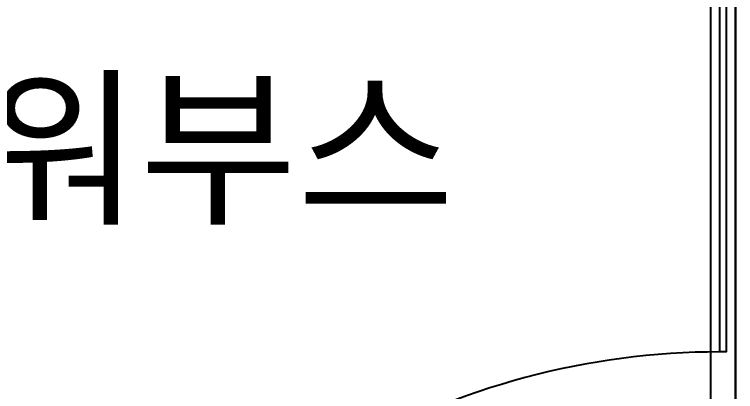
# Model space of a CAD drawing. Header units: millimetres. Extents: x 346859 to 753976, y -86090 to 5333.
# Drawn here: x 406470 to 407045, y -20934 to -20634 of the extents above; entities that cross this region are included whole.
import ezdxf

# ---------------------------------------------------------------- set-up
doc = ezdxf.new("R2010")
doc.units = ezdxf.units.MM
doc.header["$LTSCALE"] = 60
for name, color, linetype in [('0-ELC TEXT', 7, 'Continuous'), ('3.기호.계단선', 30, 'Continuous'), ('CO-BATH', 6, 'Continuous')]:
    doc.layers.add(name, color=color, linetype=linetype)
doc.styles.add('코레일둥고', font='Korail_Round_Gothic_Medium.ttf')

msp = doc.modelspace()

# ---------------------------------------------------------------- linework, layer by layer
at = {"layer": '3.기호.계단선', "color": 7}
msp.add_line((407045.21, -20122.44), (407045.21, -21532.44), dxfattribs=at)
at = {"layer": 'CO-BATH', "color": 251}
msp.add_lwpolyline([(407025.21, -20122.44), (407025.21, -21532.44), (407045.21, -21532.44), (407045.21, -20122.44)], close=True, dxfattribs=at)
at = {"layer": 'CO-BATH'}
msp.add_lwpolyline([(407037.71, -20142.44), (407037.71, -20902.44), (407032.71, -20902.44), (407032.71, -20142.44)], close=True, dxfattribs=at)
msp.add_arc((407032.71, -21502.44), 600, 90, 120, dxfattribs=at)

# ---------------------------------------------------------------- texts
at = {"layer": '0-ELC TEXT', "style": '코레일둥고'}
msp.add_text('샤워부스', height=100, dxfattribs=at).set_placement((406319.21, -20790.47))

doc.saveas('drawing.dxf')
